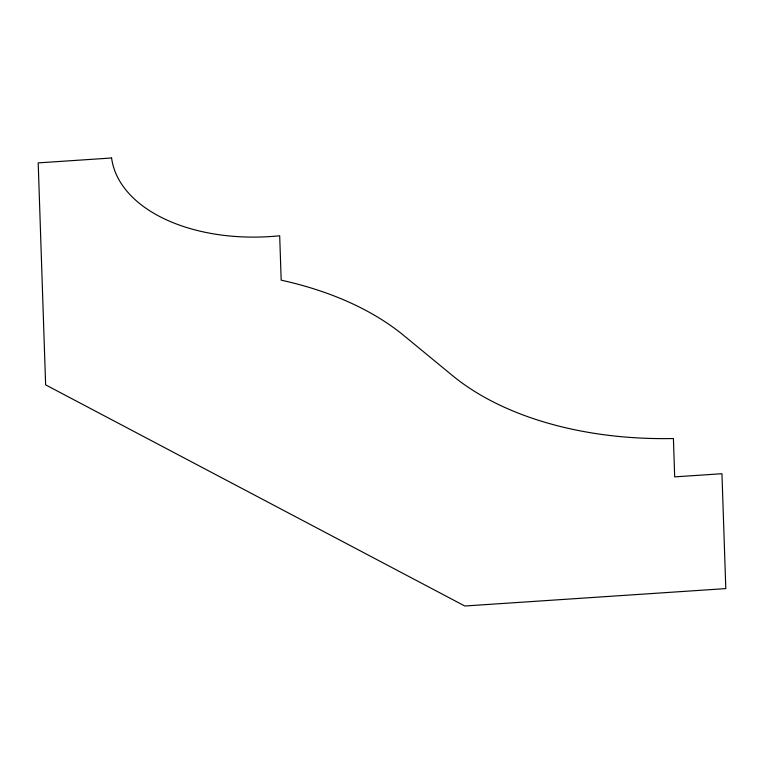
<?xml version="1.0" encoding="UTF-8"?>
<svg xmlns="http://www.w3.org/2000/svg" width="764" height="764" viewBox="0 0 764 764"><rect width="100%" height="100%" fill="white"/><g stroke="black" fill="none" stroke-linecap="round" stroke-linejoin="round"><path stroke-width="1.15" d="M111.592 157.995L38.2 162.885L45.63 384.865L464.808 606.005L725.8 588.605L721.951 473.718L674.688 476.87L673.409 438.517A288.381 173.953 -4.9 0 1 452.441 375.544L403.64 335.396A298.285 179.922 -4.9 0 0 281.181 280.168L279.691 235.77A156.62 94.478 -4.9 0 1 111.592 157.995"/></g></svg>
